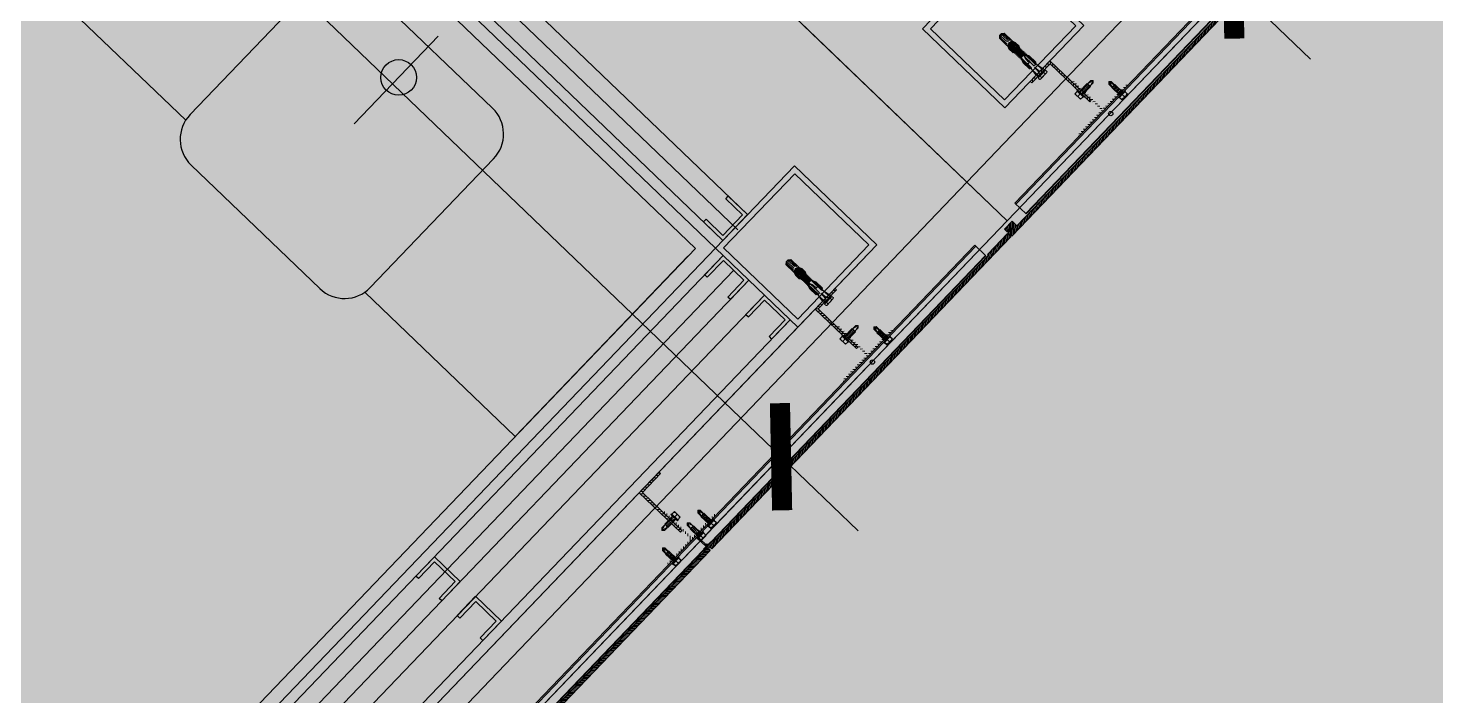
# Model space of a CAD drawing. Header units: metres. Extents: x 678805 to 1359287, y 2747329 to 5497370.
# Drawn here: x 679798.695 to 679800.669, y 2748728.892 to 2748729.828 of the extents above; entities that cross this region are included whole.
import ezdxf

# ---------------------------------------------------------------- set-up
doc = ezdxf.new("R2010")
doc.units = ezdxf.units.M
doc.linetypes.add('XREF_MON_BUILDINGS$0$Hidden', pattern=[0.004, 0.002, -0.002])
for name, color, linetype in [('00_XREF_MON_HSC_PAVEMENT', 7, 'Continuous'), ('00_XREF_TWQ_BUILDINGS', 7, 'Continuous'), ('XREF_MON_BUILDINGS$0$00-Modulos DEFINIDOS', 7, 'Continuous'), ('XREF_MON_BUILDINGS$0$00-Modulos ROOFS', 2, 'Continuous'), ('XREF_MON_BUILDINGS$0$02-L-01_Structure', 2, 'Continuous'), ('XREF_MON_BUILDINGS$0$02-L-01_Structure t2', 7, 'Continuous'), ('XREF_MON_BUILDINGS$0$02-L-01_Struture aux', 4, 'Continuous'), ('XREF_MON_BUILDINGS$0$02-L-Insulation', 252, 'Continuous'), ('XREF_MON_BUILDINGS$0$02-L-INT Panel', 5, 'Continuous'), ('XREF_MON_BUILDINGS$0$02-L-panel', 5, 'Continuous'), ('XREF_MON_BUILDINGS$0$02_L_Furniture', 7, 'Continuous'), ('XREF_MON_BUILDINGS$0$COTAUX', 7, 'Continuous')]:
    doc.layers.add(name, color=color, linetype=linetype)
doc.layers.add('XREF_MON_BUILDINGS$0$0-WIPEOUTS', color=7, linetype='Continuous', true_color=0xffffff)
doc.layers.add('XREF_MON_BUILDINGS$0$00_AUX', color=3, linetype='Continuous', plot=False)
for name, color, linetype, lineweight in [('XREF_MON_BUILDINGS$0$02-H-251', 251, 'Continuous', 0), ('XREF_MON_BUILDINGS$0$02-H-254', 254, 'Continuous', 0), ('XREF_MON_BUILDINGS$0$02-L-01_Structure L', 7, 'Continuous', 5), ('XREF_MON_BUILDINGS$0$02-L-01_Structure T', 8, 'Continuous', 5), ('XREF_MON_HSC_FURNITURE$0$05-Railing', 8, 'Continuous', 13)]:
    doc.layers.add(name, color=color, linetype=linetype, lineweight=lineweight)
for name, color, linetype, lineweight, true_color in [('XREF_MON_BUILDINGS$0$02-KH-01 Water_Toilets', 7, 'Continuous', 30, 0x3877ff), ('XREF_MON_HSC_FURNITURE$0$05-Railing_wipeout', 7, 'Continuous', 13, 0xfcfcfc), ('XREF_MON_HSC_PAVEMENT$0$03-TR-Pavement_06_Concrete Slab in situ', 7, 'Continuous', 9, 0xf7f7f7)]:
    doc.layers.add(name, color=color, linetype=linetype, lineweight=lineweight, true_color=true_color)
doc.layers.get('XREF_MON_BUILDINGS$0$02-KH-01 Water_Toilets').off()
doc.styles.add('XREF_MON_BUILDINGS$0$E100', font='verdana.ttf', dxfattribs={"height": 0.18})
doc.linetypes.add('XREF_MON_BUILDINGS$0$BATTING', pattern='A,0.0001,-0.1,[134,ltypeshp.shx,S=0.1,R=0,X=-0.1,Y=0],-0.2,[134,ltypeshp.shx,S=0.1,R=180,X=0.1,Y=0],-0.1', length=0.4001)
doc.dimstyles.new('XREF_MON_BUILDINGS$0$E100', dxfattribs={"dimscale": 0.03, "dimtxt": 12, "dimasz": 0.5, "dimexe": 0.1, "dimexo": 1, "dimgap": 4, "dimtad": 1, "dimzin": 0, "dimdsep": 46, "dimtxsty": 'XREF_MON_BUILDINGS$0$E100', "dimblk1": 'XREF_MON_BUILDINGS$0$LINCOT200', "dimblk2": 'XREF_MON_BUILDINGS$0$LINCOT200', "dimsah": 1, "dimcen": 0.1, "dimdle": 0.1, "dimse1": 1, "dimse2": 1, "dimclrt": 256, "dimadec": 0, "dimazin": 0, "dimtfac": 0.015385, "dimtofl": 0, "dimtmove": 0, "dimatfit": 3, "dimldrblk": 'XREF_MON_BUILDINGS$0$LINCOT200', "dimfxl": 1, "dimtolj": 1, "dimtzin": 0, "dimarcsym": 0})

# ---------------------------------------------------------------- blocks, each defined once
blk = doc.blocks.new('XREF_MON_BUILDINGS$0$LINCOT200')
for p, q in [((0, -10), (0, 10)), ((0, 0), (10, 0))]:
    blk.add_line(p, q)
at = {"const_width": 1.88}
blk.add_lwpolyline([(3.54, -3.54), (-3.54, 3.54)], dxfattribs=at)
at = {"layer": 'XREF_MON_BUILDINGS$0$COTAUX'}
blk.add_line((0, 0), (-1.25, 0), dxfattribs=at)
blk = doc.blocks.new('*D89')
at = {"layer": 'DEFPOINTS', "color": 0, "transparency": 16777216}
for p in [(119.6986, -56.8206), (124.4986, -56.8206), (124.4986, -57.2785)]:
    blk.add_point(p, dxfattribs=at)
at = {"layer": 'XREF_MON_BUILDINGS$0$00_AUX', "color": 0, "lineweight": -2, "transparency": 16777216}
blk.add_line((119.7136, -57.2785), (124.4836, -57.2785), dxfattribs=at)
at = {"layer": 'XREF_MON_BUILDINGS$0$00_AUX', "color": 0, "lineweight": -2, "transparency": 16777216, "xscale": 0.015, "yscale": 0.015, "zscale": 0.015, "rotation": 180}
blk.add_blockref('XREF_MON_BUILDINGS$0$LINCOT200', (119.6986, -57.2785), dxfattribs=at)
at = {"layer": 'XREF_MON_BUILDINGS$0$00_AUX', "color": 0, "lineweight": -2, "transparency": 16777216, "xscale": 0.015, "yscale": 0.015, "zscale": 0.015}
blk.add_blockref('XREF_MON_BUILDINGS$0$LINCOT200', (124.4986, -57.2785), dxfattribs=at)
at = {"layer": 'XREF_MON_BUILDINGS$0$00_AUX', "transparency": 16777216, "insert": (122.0986, -57.0644), "char_height": 0.18, "attachment_point": 5, "style": 'XREF_MON_BUILDINGS$0$E100'}
blk.add_mtext('\\A1;4.80', dxfattribs=at)
blk = doc.blocks.new('*D90')
at = {"layer": 'DEFPOINTS', "color": 0, "transparency": 16777216}
for p in [(119.6986, -56.8206), (120.1566, -56.8206), (119.6986, -61.6206)]:
    blk.add_point(p, dxfattribs=at)
at = {"layer": 'XREF_MON_BUILDINGS$0$00_AUX', "color": 0, "lineweight": -2, "transparency": 16777216}
blk.add_line((120.1566, -61.6056), (120.1566, -56.8356), dxfattribs=at)
at = {"layer": 'XREF_MON_BUILDINGS$0$00_AUX', "color": 0, "lineweight": -2, "transparency": 16777216, "xscale": 0.015, "yscale": 0.015, "zscale": 0.015}
for p, rotation in [((120.1566, -56.8206), 90.00000000000006), ((120.1566, -61.6206), 270.0000000000001)]:
    blk.add_blockref('XREF_MON_BUILDINGS$0$LINCOT200', p, dxfattribs=dict(at, rotation=rotation))
at = {"layer": 'XREF_MON_BUILDINGS$0$00_AUX', "transparency": 16777216, "insert": (119.9425, -59.2206), "char_height": 0.18, "attachment_point": 5, "rotation": 90, "style": 'XREF_MON_BUILDINGS$0$E100'}
blk.add_mtext('\\A1;4.80', dxfattribs=at)
blk = doc.blocks.new('XREF_MON_BUILDINGS$0$PILAR STRUCTURE')
at = {"layer": 'XREF_MON_BUILDINGS$0$02-L-01_Structure', "linetype": 'Continuous'}
h = blk.add_hatch(dxfattribs=at)
h.set_pattern_fill('ANGLE', color=252)
h.set_pattern_definition([(0, (-144.6596, 18.5684), (0, 6.985), [5.08, -1.905]), (90, (-144.6596, 18.5684), (-6.985, 4e-16), [5.08, -1.905])])
h.paths.add_polyline_path([(-0.08, -0.08), (0.08, -0.08), (0.08, 0.08), (-0.08, 0.08)])
h.paths.add_polyline_path([(-0.072, -0.072), (0.072, -0.072), (0.072, 0.072), (-0.072, 0.072)], flags=16)
h = blk.add_hatch(color=252, dxfattribs=at)
h.dxf.hatch_style = 1
h.paths.add_polyline_path([(-0.072, -0.072), (0.072, -0.072), (0.072, 0.072), (-0.072, 0.072)], flags=16)
h.paths.add_polyline_path([(-0.08, -0.08), (0.08, -0.08), (0.08, 0.08), (-0.08, 0.08)])
for points in [[(-0.08, -0.08), (0.08, -0.08), (0.08, 0.08), (-0.08, 0.08)], [(-0.072, -0.072), (0.072, -0.072), (0.072, 0.072), (-0.072, 0.072)]]:
    blk.add_lwpolyline(points, close=True, dxfattribs=at)
blk = doc.blocks.new('XREF_MON_BUILDINGS$0$ULMA_Escuadra40x80_Seccion')
at = {"layer": 'XREF_MON_BUILDINGS$0$02-H-251', "ltscale": 125}
h = blk.add_hatch(dxfattribs=at)
h.set_pattern_fill('ANSI31', color=256, scale=0.001, angle=360, style=0)
h.paths.add_polyline_path([(0, 0.08), (0.003, 0.08), (0.003, 0.003), (0.04, 0.003), (0.04, 0), (0, 0)])
at = {"layer": 'XREF_MON_BUILDINGS$0$02-L-01_Structure L', "linetype": 'Continuous'}
blk.add_lwpolyline([(0, 0.08), (0.003, 0.08), (0.003, 0.003), (0.04, 0.003), (0.04, 0), (0, 0)], close=True, dxfattribs=at)
blk = doc.blocks.new('XREF_MON_BUILDINGS$0$ULMA_Autotaladrante')
at = {"layer": 'XREF_MON_BUILDINGS$0$02-L-01_Structure T', "color": 252}
for p, q in [((-0.025, 0), (-0.0226, 0.0025)), ((-0.025, 0), (-0.016, 0.0025)), ((-0.025, 0), (-0.0226, -0.0025)), ((-0.025, 0), (-0.0214, -0.0011)), ((-0.0226, 0.0025), (0, 0.0025)), ((0, 0.0032), (-0.016, 0.0032)), ((-0.016, -0.0031), (-0.016, 0.0032)), ((-0.016, -0.0031), (-0.0143, 0.0032)), ((-0.0139, -0.0031), (-0.0123, 0.0032)), ((-0.0119, -0.0031), (-0.0102, 0.0032)), ((-0.0098, -0.0031), (-0.0081, 0.0032)), ((-0.0077, -0.0031), (-0.0061, 0.0032)), ((-0.0057, -0.0031), (-0.004, 0.0032)), ((-0.0036, -0.0031), (-0.0019, 0.0032)), ((-0.0015, -0.0031), (0, 0.0027)), ((0.0062, 0.0056), (0.0012, 0.0056)), ((0.0062, 0), (0.0012, 0)), ((-0.0214, -0.0011), (-0.0226, -0.0025)), ((-0.0226, -0.0025), (0, -0.0025)), ((-0.0214, -0.0011), (-0.016, -0.0025)), ((0, -0.0031), (-0.016, -0.0031)), ((0.0062, -0.0056), (0.0012, -0.0056))]:
    blk.add_line(p, q, dxfattribs=at)
for points in [[(0.0012, 0.0065), (0, 0.0065), (0, -0.0065), (0.0012, -0.0065)], [(0.0062, 0.0056), (0.0012, 0.0056), (0.0012, -0.0056), (0.0062, -0.0056)]]:
    blk.add_lwpolyline(points, close=True, dxfattribs=at)
for centre, start, end in [((0.002, 0.0024), 325.8172, 50.716), ((0.002, -0.0024), 309.2667, 34.1696)]:
    blk.add_arc(centre, 0.00421, start, end, dxfattribs=at)
blk = doc.blocks.new('XREF_MON_BUILDINGS$0$ULMA_Anclaje fijacion a forjado y a cerramiento base')
at = {"layer": 'XREF_MON_BUILDINGS$0$02-L-01_Structure T', "linetype": 'Continuous'}
for p, q in [((-0.095, 0.0049), (-0.098, 0.0019)), ((-0.095, 0.0038), (-0.098, 0.0016)), ((-0.098, 0.0009), (-0.095, 0.0031)), ((-0.098, 0), (-0.098, 0.0019)), ((-0.098, 0), (-0.098, -0.0019)), ((-0.095, 0.0012), (-0.096, 0.0004)), ((-0.0564, 0.0049), (-0.095, 0.0049)), ((-0.095, 0.0038), (-0.095, 0.0049)), ((-0.0795, 0.0038), (-0.095, 0.0038)), ((-0.0795, 0.0031), (-0.095, 0.0031)), ((-0.095, 0.0012), (-0.095, 0.0031)), ((-0.0805, 0.0012), (-0.095, 0.0012)), ((-0.0805, 0.0008), (-0.0805, 0.0012)), ((-0.0792, 0.0037), (-0.0795, 0.0038)), ((-0.0795, 0.0031), (-0.0792, 0.0032)), ((-0.079, 0.0034), (-0.0792, 0.0037)), ((-0.0792, 0.0032), (-0.079, 0.0034)), ((-0.0724, 0.0005), (-0.0775, 0.0005)), ((-0.0724, 0.0005), (-0.0775, 0.0005)), ((-0.0428, 0.003), (-0.0768, 0.003)), ((-0.0768, 0.0005), (-0.0768, 0.003)), ((-0.076, 0.0036), (-0.076, 0.0049)), ((-0.058, 0.0036), (-0.076, 0.0036)), ((-0.0755, 0.0049), (-0.0699, 0.0064)), ((-0.0755, 0.0043), (-0.0755, 0.0049)), ((-0.0752, 0.0005), (-0.0752, 0.003)), ((-0.057, 0.0044), (-0.075, 0.0044)), ((-0.0744, 0.0005), (-0.0744, 0.003)), ((-0.0728, 0.0005), (-0.0728, 0.003)), ((-0.072, 0.0005), (-0.072, 0.003)), ((-0.0599, 0.006), (-0.0714, 0.006)), ((-0.0714, 0.006), (-0.0714, 0.0049)), ((-0.0714, 0.006), (-0.0714, 0.0049)), ((-0.0704, 0.0008), (-0.0704, 0.003)), ((-0.0704, 0.0003), (-0.0704, 0.0008)), ((-0.0606, 0.0064), (-0.0699, 0.0064)), ((-0.0699, 0.0064), (-0.0699, 0.006)), ((-0.0696, 0.003), (-0.0696, 0)), ((-0.068, 0.0019), (-0.068, 0.003)), ((-0.068, 0.0008), (-0.068, 0.0019)), ((-0.068, 0), (-0.068, 0.0008)), ((-0.068, 0), (-0.068, -0.0008)), ((-0.0672, 0.0021), (-0.0672, 0.003)), ((-0.0672, 0.0011), (-0.0672, 0.0021)), ((-0.0672, 0), (-0.0672, 0.0011)), ((-0.0672, 0), (-0.0672, -0.0011)), ((-0.0656, 0.0022), (-0.0656, 0.003)), ((-0.0656, 0.0012), (-0.0656, 0.0022)), ((-0.0656, 0), (-0.0656, 0.0012)), ((-0.0656, 0), (-0.0656, -0.0013)), ((-0.0648, 0.0022), (-0.0648, 0.003)), ((-0.0648, 0.0012), (-0.0648, 0.0022)), ((-0.0648, 0), (-0.0648, 0.0012)), ((-0.0648, 0), (-0.0648, -0.0013)), ((-0.0632, 0.0022), (-0.0632, 0.003)), ((-0.0632, 0.0012), (-0.0632, 0.0022)), ((-0.0632, 0), (-0.0632, 0.0012)), ((-0.0632, 0), (-0.0632, -0.0013)), ((-0.0586, 0.0022), (-0.0625, 0.0022)), ((-0.0586, 0.0012), (-0.0625, 0.0012)), ((-0.0624, 0.0022), (-0.0624, 0.003)), ((-0.0624, 0), (-0.0624, 0.0012)), ((-0.0624, 0), (-0.0624, -0.0013)), ((-0.0608, 0.0022), (-0.0608, 0.003)), ((-0.0608, 0), (-0.0608, 0.0012)), ((-0.0608, 0), (-0.0608, -0.0013)), ((-0.0606, 0.0064), (-0.0606, 0.006)), ((-0.0606, 0.0064), (-0.058, 0.0049)), ((-0.06, 0.0022), (-0.06, 0.003)), ((-0.06, 0), (-0.06, 0.0012)), ((-0.06, 0), (-0.06, -0.003)), ((-0.0599, 0.006), (-0.0599, 0.0049)), ((-0.0584, 0.0022), (-0.0584, 0.003)), ((-0.0584, 0), (-0.0584, 0.0012)), ((-0.0584, 0), (-0.0584, -0.003)), ((-0.058, 0.0049), (-0.058, 0.0044)), ((-0.0576, 0.0022), (-0.0576, 0.003)), ((-0.0576, -0.003), (-0.0576, 0.0012)), ((-0.057, 0.0046), (-0.057, 0.0049)), ((-0.0564, 0.003), (-0.0564, 0.0049)), ((-0.056, 0.0018), (-0.056, 0.003)), ((-0.056, 0), (-0.056, 0.0007)), ((-0.056, 0), (-0.056, -0.003)), ((-0.0548, 0.0049), (-0.0559, 0.0042)), ((-0.0552, 0.0014), (-0.0552, 0.003)), ((-0.0552, 0.0003), (-0.0552, -0.003)), ((-0.054, 0.0049), (-0.0548, 0.0049)), ((-0.0548, 0.003), (-0.0548, 0.0049)), ((-0.054, 0.003), (-0.054, 0.0049)), ((-0.0536, 0.0003), (-0.0536, 0.003)), ((-0.0524, 0.0049), (-0.0535, 0.0042)), ((-0.0528, 0), (-0.0528, 0.003)), ((-0.0528, 0), (-0.0528, -0.0003)), ((-0.0524, 0.003), (-0.0524, 0.0049)), ((-0.0516, 0.0049), (-0.0524, 0.0049)), ((-0.0516, 0.003), (-0.0516, 0.0049)), ((-0.0512, 0), (-0.0512, 0.003)), ((-0.0512, 0), (-0.0512, -0.001)), ((-0.05, 0.0049), (-0.0511, 0.0042)), ((-0.0504, 0), (-0.0504, 0.003)), ((-0.0504, 0), (-0.0504, -0.0012)), ((-0.0492, 0.0049), (-0.05, 0.0049)), ((-0.05, 0.003), (-0.05, 0.0049)), ((-0.0492, 0.003), (-0.0492, 0.0049)), ((-0.0488, 0.0022), (-0.0488, 0.003)), ((-0.0488, 0.0012), (-0.0488, 0.0026)), ((-0.0488, 0), (-0.0488, 0.0012)), ((-0.0488, 0), (-0.0488, -0.0013)), ((-0.0476, 0.0049), (-0.0487, 0.0042)), ((-0.048, 0), (-0.048, 0.003)), ((-0.048, 0), (-0.048, -0.0013)), ((-0.0476, 0.003), (-0.0476, 0.0049)), ((-0.0468, 0.0049), (-0.0476, 0.0049)), ((-0.0424, 0.0022), (-0.0475, 0.0022)), ((-0.0424, 0.0012), (-0.0475, 0.0012)), ((-0.0468, 0.003), (-0.0468, 0.0049)), ((-0.0464, 0.0022), (-0.0464, 0.003)), ((-0.0464, 0), (-0.0464, 0.0012)), ((-0.0464, 0), (-0.0464, -0.0013)), ((-0.0452, 0.0049), (-0.0463, 0.0042)), ((-0.0456, 0.0022), (-0.0456, 0.003)), ((-0.0456, 0), (-0.0456, 0.0012)), ((-0.0456, 0), (-0.0456, -0.0013)), ((-0.0444, 0.0049), (-0.0452, 0.0049)), ((-0.0452, 0.003), (-0.0452, 0.0049)), ((-0.0444, 0.003), (-0.0444, 0.0049)), ((-0.044, 0.0022), (-0.044, 0.003)), ((-0.044, 0.0022), (-0.044, 0.003)), ((-0.044, 0), (-0.044, 0.0012)), ((-0.044, 0), (-0.044, 0.0012)), ((-0.044, 0), (-0.044, -0.0013)), ((-0.044, 0), (-0.044, -0.003)), ((-0.0428, 0.0049), (-0.0439, 0.0042)), ((0, 0.0049), (-0.0428, 0.0049)), ((-0.0428, 0.003), (-0.0428, 0.0049)), ((-0.042, 0.0049), (-0.042, 0.0022)), ((-0.0185, 0.0036), (-0.042, 0.0036)), ((-0.042, 0.0012), (-0.042, 0.001)), ((-0.0405, 0.001), (-0.042, 0.001)), ((-0.0415, 0.0049), (-0.0359, 0.0064)), ((-0.0415, 0.0043), (-0.0415, 0.0049)), ((-0.0175, 0.0044), (-0.041, 0.0044)), ((-0.0312, 0.001), (-0.038, 0.001)), ((-0.0196, 0.006), (-0.0374, 0.006)), ((-0.0374, 0.006), (-0.0374, 0.0049)), ((-0.02, 0.0064), (-0.0359, 0.0064)), ((-0.0359, 0.0064), (-0.0359, 0.006)), ((-0.0356, 0.0005), (-0.0319, 0.0005)), ((-0.0319, 0.0005), (-0.0356, 0.0005)), ((-0.0282, 0.001), (-0.0308, 0.001)), ((-0.0282, 0.001), (-0.028, 0.0008)), ((-0.0282, 0.001), (-0.0282, -0.0036)), ((-0.0278, 0.001), (-0.028, 0.0008)), ((-0.028, 0.0008), (-0.028, -0.0036)), ((-0.0278, 0.001), (-0.0278, -0.0036)), ((-0.018, 0.001), (-0.0278, 0.001)), ((-0.02, 0.0064), (-0.02, 0.006)), ((-0.0185, 0.0049), (-0.02, 0.0064)), ((-0.0196, 0.0049), (-0.0196, 0.006)), ((-0.0185, 0.0049), (-0.0185, 0.0044)), ((-0.0175, 0.0049), (-0.0175, 0.0015)), ((-0.0052, 0.0064), (-0.0159, 0.0049)), ((-0.0043, 0.0009), (-0.0159, 0)), ((-0.0159, 0), (-0.0052, 0)), ((-0.0052, 0.0049), (-0.0052, 0.0064)), ((-0.0052, 0.0064), (-0.0043, 0.0049)), ((-0.0043, 0.0009), (-0.0052, 0)), ((-0.0043, -0.0009), (-0.0052, 0)), ((-0.0043, -0.0009), (-0.0043, 0.0009)), ((0.0015, 0.0064), (0, 0.0049)), ((0, 0), (0, 0.0049)), ((0, 0), (0, -0.0049)), ((0.002, 0.0064), (0.0015, 0.0064)), ((0.0015, 0), (0.0015, 0.0064)), ((0.0015, 0), (0.0015, -0.0064)), ((0.002, 0.0075), (0.0059, 0.0075)), ((0.002, -0.0075), (0.002, 0.0075)), ((0.002, 0), (0.002, 0.0064)), ((0.002, 0.0038), (0.0059, 0.0038)), ((0.002, 0), (0.002, -0.0064)), ((0.0065, 0.0065), (0.0059, 0.0075)), ((0.0065, -0.0065), (0.0065, 0.0065)), ((-0.098, -0.0009), (-0.095, -0.0031)), ((-0.095, -0.0038), (-0.098, -0.0016)), ((-0.095, -0.0049), (-0.098, -0.0019)), ((-0.095, -0.0012), (-0.096, -0.0004)), ((-0.095, -0.0012), (-0.095, -0.0031)), ((-0.0825, -0.0012), (-0.095, -0.0012)), ((-0.0795, -0.0031), (-0.095, -0.0031)), ((-0.095, -0.0038), (-0.095, -0.0049)), ((-0.0795, -0.0038), (-0.095, -0.0038)), ((-0.0564, -0.0049), (-0.095, -0.0049)), ((-0.0792, -0.0032), (-0.0795, -0.0031)), ((-0.0795, -0.0038), (-0.0792, -0.0037)), ((-0.079, -0.0034), (-0.0792, -0.0032)), ((-0.0792, -0.0037), (-0.079, -0.0034)), ((-0.0724, -0.0005), (-0.0775, -0.0005)), ((-0.0724, -0.0005), (-0.0775, -0.0005)), ((-0.0768, -0.0005), (-0.0768, -0.003)), ((-0.0428, -0.003), (-0.0768, -0.003)), ((-0.076, -0.0036), (-0.076, -0.0049)), ((-0.058, -0.0036), (-0.076, -0.0036)), ((-0.0755, -0.0043), (-0.0755, -0.0049)), ((-0.0755, -0.0049), (-0.0699, -0.0064)), ((-0.0752, -0.0005), (-0.0752, -0.003)), ((-0.057, -0.0044), (-0.075, -0.0044)), ((-0.0744, -0.0005), (-0.0744, -0.003)), ((-0.0728, -0.0005), (-0.0728, -0.003)), ((-0.072, -0.0005), (-0.072, -0.003)), ((-0.0714, -0.0049), (-0.0714, -0.006)), ((-0.0714, -0.0049), (-0.0714, -0.006)), ((-0.0599, -0.006), (-0.0714, -0.006)), ((-0.0704, -0.0008), (-0.0704, -0.003)), ((-0.0699, -0.006), (-0.0699, -0.0064)), ((-0.0606, -0.0064), (-0.0699, -0.0064)), ((-0.0696, -0.0011), (-0.0696, -0.003)), ((-0.068, -0.0019), (-0.068, -0.003)), ((-0.0672, -0.0021), (-0.0672, -0.003)), ((-0.0605, -0.0013), (-0.0656, -0.0013)), ((-0.0656, -0.0022), (-0.0656, -0.003)), ((-0.0656, -0.0022), (-0.0605, -0.0022)), ((-0.0648, -0.0022), (-0.0648, -0.003)), ((-0.0632, -0.0022), (-0.0632, -0.003)), ((-0.0624, -0.0022), (-0.0624, -0.003)), ((-0.0608, -0.0022), (-0.0608, -0.003)), ((-0.0606, -0.0064), (-0.058, -0.0049)), ((-0.0606, -0.006), (-0.0606, -0.0064)), ((-0.0599, -0.0049), (-0.0599, -0.006)), ((-0.058, -0.0044), (-0.058, -0.0049)), ((-0.057, -0.0044), (-0.057, -0.0049)), ((-0.0564, -0.003), (-0.0564, -0.0049)), ((-0.0548, -0.0049), (-0.0559, -0.0042)), ((-0.0548, -0.003), (-0.0548, -0.0049)), ((-0.054, -0.0049), (-0.0548, -0.0049)), ((-0.054, -0.003), (-0.054, -0.0049)), ((-0.0536, -0.0009), (-0.0536, -0.003)), ((-0.0524, -0.0049), (-0.0535, -0.0042)), ((-0.0528, -0.0014), (-0.0528, -0.003)), ((-0.0524, -0.003), (-0.0524, -0.0049)), ((-0.0516, -0.0049), (-0.0524, -0.0049)), ((-0.0516, -0.003), (-0.0516, -0.0049)), ((-0.0512, -0.002), (-0.0512, -0.003)), ((-0.05, -0.0049), (-0.0511, -0.0042)), ((-0.0504, -0.0022), (-0.0504, -0.003)), ((-0.05, -0.003), (-0.05, -0.0049)), ((-0.0492, -0.0049), (-0.05, -0.0049)), ((-0.0455, -0.0013), (-0.0494, -0.0013)), ((-0.0455, -0.0022), (-0.0494, -0.0022)), ((-0.0492, -0.003), (-0.0492, -0.0049)), ((-0.0488, -0.0022), (-0.0488, -0.003)), ((-0.0476, -0.0049), (-0.0487, -0.0042)), ((-0.048, -0.0022), (-0.048, -0.003)), ((-0.0476, -0.003), (-0.0476, -0.0049)), ((-0.0468, -0.0049), (-0.0476, -0.0049)), ((-0.0468, -0.003), (-0.0468, -0.0049)), ((-0.0464, -0.0022), (-0.0464, -0.003)), ((-0.0452, -0.0049), (-0.0463, -0.0042)), ((-0.0456, -0.0022), (-0.0456, -0.003)), ((-0.0452, -0.003), (-0.0452, -0.0049)), ((-0.0444, -0.0049), (-0.0452, -0.0049)), ((-0.0444, -0.003), (-0.0444, -0.0049)), ((-0.044, -0.0022), (-0.044, -0.003)), ((-0.0428, -0.0049), (-0.0439, -0.0042)), ((-0.0428, -0.003), (-0.0428, -0.0049)), ((0, -0.0049), (-0.0428, -0.0049)), ((-0.042, -0.0036), (-0.042, -0.0049)), ((-0.0185, -0.0036), (-0.042, -0.0036)), ((-0.0415, -0.0043), (-0.0415, -0.0049)), ((-0.0415, -0.0049), (-0.0359, -0.0064)), ((-0.0175, -0.0044), (-0.041, -0.0044)), ((-0.0374, -0.0049), (-0.0374, -0.006)), ((-0.0196, -0.006), (-0.0374, -0.006)), ((-0.0359, -0.006), (-0.0359, -0.0064)), ((-0.02, -0.0064), (-0.0359, -0.0064)), ((-0.0319, -0.0005), (-0.0356, -0.0005)), ((-0.0356, -0.0005), (-0.0319, -0.0005)), ((-0.0185, -0.0049), (-0.02, -0.0064)), ((-0.02, -0.006), (-0.02, -0.0064)), ((-0.0196, -0.0049), (-0.0196, -0.006)), ((-0.0185, -0.0044), (-0.0185, -0.0049)), ((-0.0175, -0.0046), (-0.0175, -0.0049)), ((-0.0043, -0.0009), (-0.0159, 0)), ((-0.0052, -0.0064), (-0.0159, -0.0049)), ((-0.0052, -0.0049), (-0.0052, -0.0064)), ((-0.0052, -0.0064), (-0.0043, -0.0049)), ((0.0015, -0.0064), (0, -0.0049)), ((0.002, -0.0064), (0.0015, -0.0064)), ((0.002, -0.0038), (0.0059, -0.0038)), ((0.002, -0.0075), (0.0059, -0.0075)), ((0.0065, -0.0065), (0.0059, -0.0075))]:
    blk.add_line(p, q, dxfattribs=at)
for centre, radius, start, end in [((-0.0957, 0), 0.0005, 130.2691, 229.7309), ((-0.0825, 0.0008), 0.002, 270, 0), ((-0.0775, 0), 0.0005, 89.9975, 270), ((-0.0775, 0), 0.0005, 90, 270.0025), ((-0.075, 0.0034), 0.001, 90, 168.463), ((-0.0724, -0.007), 0.0075, 61.0463, 90), ((-0.0695, 0.006), 0.001, 180, 0), ((-0.0671, 0.006), 0.001, 180, 0), ((-0.0647, 0.006), 0.001, 180, 0), ((-0.0623, 0.006), 0.001, 180, 0), ((-0.0625, 0.0017), 0.0005, 90, 270.0116), ((-0.0605, 0.0017), 0.0005, 270.0013, 90), ((-0.0586, -0.0053), 0.0075, 48.5904, 90), ((-0.0586, -0.0053), 0.0065, 48.5904, 90), ((-0.058, 0.0046), 0.001, 270, 0), ((-0.0561, 0.0045), 0.0003, 180, 300), ((-0.0586, 0.0052), 0.0065, 306.1289, 311.4096), ((-0.0494, -0.0053), 0.0075, 128.1223, 131.4096), ((-0.0537, 0.0045), 0.0003, 180, 300), ((-0.0494, 0.0052), 0.0065, 228.5904, 270), ((-0.0513, 0.0045), 0.0003, 180, 300), ((-0.0489, 0.0045), 0.0003, 180, 300), ((-0.0475, 0.0017), 0.0005, 90, 270.0025), ((-0.0465, 0.0045), 0.0003, 180, 300), ((-0.0455, 0.0017), 0.0005, 270, 90), ((-0.0441, 0.0045), 0.0003, 180, 300), ((-0.0424, -0.0053), 0.0075, 61.0463, 90), ((-0.0424, -0.0053), 0.0065, 61.0463, 90), ((-0.041, 0.0034), 0.001, 90, 168.463), ((-0.0356, 0.007), 0.0075, 241.0463, 270), ((-0.0356, 0.007), 0.0065, 241.0463, 269.9987), ((-0.0356, -0.007), 0.0075, 90, 111.0361), ((-0.0355, 0.006), 0.001, 180, 0), ((-0.0355, 0.006), 0.001, 180, 0), ((-0.0327, 0.006), 0.001, 180, 0), ((-0.031, 0), 0.001, 209.9997, 150), ((-0.031, 0), 0.001, 210, 150.0003), ((-0.0299, 0.006), 0.001, 180, 0), ((-0.0271, 0.006), 0.001, 180, 0), ((-0.0243, 0.006), 0.001, 180, 0), ((-0.0215, 0.006), 0.001, 180, 0), ((-0.0185, 0.0046), 0.001, 270, 0), ((-0.018, 0.0015), 0.0005, 270, 0), ((0.0032, 0.0056), 0.00332, 325.6168, 34.3832), ((-0.0059, 0), 0.0124, 342.4126, 17.5874), ((-0.075, -0.0034), 0.001, 191.537, 270), ((-0.0724, 0.007), 0.0075, 270, 291.0395), ((-0.0724, -0.007), 0.0065, 61.0463, 90), ((-0.0695, -0.006), 0.001, 0, 180), ((-0.0656, 0.0052), 0.0075, 241.0463, 270), ((-0.0656, 0.0052), 0.0065, 241.0463, 269.9987), ((-0.0671, -0.006), 0.001, 0, 180), ((-0.0647, -0.006), 0.001, 0, 180), ((-0.0623, -0.006), 0.001, 0, 180), ((-0.0625, -0.0018), 0.0005, 89.9884, 270), ((-0.0605, -0.0018), 0.0005, 270, 89.9987), ((-0.058, -0.0046), 0.001, 11.537, 90), ((-0.0561, -0.0045), 0.0003, 60, 180), ((-0.0494, 0.0052), 0.0075, 228.5904, 270), ((-0.0586, 0.0052), 0.0075, 308.1223, 311.4096), ((-0.0537, -0.0045), 0.0003, 60, 180), ((-0.0494, -0.0053), 0.0065, 126.1289, 131.4096), ((-0.0513, -0.0045), 0.0003, 60, 180), ((-0.0489, -0.0045), 0.0003, 60, 180), ((-0.0475, -0.0018), 0.0005, 89.9975, 270), ((-0.0465, -0.0045), 0.0003, 60, 180), ((-0.0455, -0.0018), 0.0005, 270, 90), ((-0.0441, -0.0045), 0.0003, 60, 180), ((-0.041, -0.0034), 0.001, 191.537, 270), ((-0.0355, -0.006), 0.001, 0, 180), ((-0.0355, -0.006), 0.001, 0, 180), ((-0.0327, -0.006), 0.001, 0, 180), ((-0.0299, -0.006), 0.001, 0, 180), ((-0.0271, -0.006), 0.001, 0, 180), ((-0.0243, -0.006), 0.001, 0, 180), ((-0.0215, -0.006), 0.001, 0, 180), ((-0.0185, -0.0046), 0.001, 0, 90), ((0.0032, -0.0056), 0.00332, 325.6168, 34.3832)]:
    blk.add_arc(centre, radius, start, end, dxfattribs=at)
blk = doc.blocks.new('XREF_MON_BUILDINGS$0$AUTORROSCANTE')
at = {"layer": 'XREF_MON_BUILDINGS$0$02-L-01_Structure t2', "color": 0}
for p, q in [((-31.2, 5.6), (-26.2, 5.6)), ((-31.2, 0), (-26.2, 0)), ((-2.4, 2.5), (-25, 2.5)), ((0, 0), (-9, 2.5)), ((0, 0), (-3.6, -1.1)), ((0, 0), (-2.4, 2.5)), ((0, 0), (-2.4, -2.5)), ((-31.2, -5.6), (-26.2, -5.6)), ((-2.4, -2.5), (-25, -2.5)), ((-3.6, -1.1), (-2.4, -2.5))]:
    blk.add_line(p, q, dxfattribs=at)
at = {"layer": 'XREF_MON_BUILDINGS$0$02-L-01_Structure t2', "color": 253}
for p, q in [((-25, 3.1), (-9, 3.1)), ((-23.5, -3.1), (-25, 2.7)), ((-21.4, -3.1), (-23.1, 3.1)), ((-19.3, -3.1), (-21, 3.1)), ((-17.3, -3.1), (-18.9, 3.1)), ((-15.2, -3.1), (-16.9, 3.1)), ((-13.1, -3.1), (-14.8, 3.1)), ((-11.1, -3.1), (-12.7, 3.1)), ((-9, -3.1), (-10.7, 3.1)), ((-9, -3.1), (-9, 3.1)), ((-25, -3.1), (-9, -3.1)), ((-3.6, -1.1), (-9, -2.5))]:
    blk.add_line(p, q, dxfattribs=at)
at = {"layer": 'XREF_MON_BUILDINGS$0$02-L-01_Structure t2', "color": 0}
for points in [[(-31.2, 5.6), (-26.2, 5.6), (-26.2, -5.6), (-31.2, -5.6)], [(-26.2, 6.5), (-25, 6.5), (-25, -6.5), (-26.2, -6.5)]]:
    blk.add_lwpolyline(points, close=True, dxfattribs=at)
for centre, start, end in [((-27, 2.4), 129.284, 214.1828), ((-27, -2.4), 145.8304, 230.7333)]:
    blk.add_arc(centre, 4.21, start, end, dxfattribs=at)
blk = doc.blocks.new('XREF_MON_BUILDINGS$0$ULMA_Montante VV')
at = {"layer": 'XREF_MON_BUILDINGS$0$02-H-251', "ltscale": 125}
h = blk.add_hatch(dxfattribs=at)
h.set_pattern_fill('ANSI31', color=256, scale=0.001, angle=450, style=0)
h.set_pattern_definition([(135, (-0.05125, -0.0025), (-0.00224506, -0.00224506), [])])
edge = h.paths.add_edge_path()
edge.add_line((-0.051, -0.0025), (0.0484, -0.0025))
edge.add_arc((0.0484, -0.0022), 0.0003, 270, 360)
edge.add_line((0.0487, -0.0022), (0.0487, -0.0003))
edge.add_arc((0.0484, -0.0003), 0.0003, 0, 90)
edge.add_line((0.0484, 0), (0, 0))
edge.add_line((0, 0), (0, 0.0572))
edge.add_arc((-0.0003, 0.0572), 0.0003, 0, 90)
edge.add_line((-0.0003, 0.0575), (-0.0022, 0.0575))
edge.add_arc((-0.0022, 0.0572), 0.0003, 90, 180)
edge.add_line((-0.0025, 0.0572), (-0.0025, 0))
edge.add_line((-0.0025, 0), (-0.051, 0))
edge.add_arc((-0.051, -0.0003), 0.0003, 90, 180)
edge.add_line((-0.0513, -0.0003), (-0.0513, -0.0022))
edge.add_arc((-0.051, -0.0022), 0.0003, 180, 270)
blk = doc.blocks.new('XREF_MON_BUILDINGS$0$component PICA')
at = {"linetype": 'Continuous', "ltscale": 0.01}
for p, q in [((125, 350), (-125, 350)), ((-175, 300), (-175, 50)), ((175, 50), (175, 300)), ((0, 150), (0, -20)), ((-125, 0), (125, 0))]:
    blk.add_line(p, q, dxfattribs=at)
blk.add_circle((0, 60), 25, dxfattribs=at)
for centre, start, end in [((-125, 300), 90, 180), ((125, 300), 0, 90), ((-125, 50), 180, 270), ((125, 50), 270, 0)]:
    blk.add_arc(centre, 50, start, end, dxfattribs=at)
blk = doc.blocks.new('XREF_MON_BUILDINGS$0$A$C56BF4A3E')
at = {"layer": 'XREF_MON_BUILDINGS$0$02-H-254', "ltscale": 125}
h = blk.add_hatch(dxfattribs=at)
h.set_pattern_fill('ANSI31', color=256, scale=0.0005, angle=270, style=0)
h.set_pattern_definition([(315, (-170.2068423, 260.0159102), (0.001122532015, 0.001122532015), [])])
h.paths.add_polyline_path([(4.217, 0.0001), (3.6068, 0), (3.6068, 0.0049), (4.217, 0.005)])
h = blk.add_hatch(dxfattribs=at)
h.set_pattern_fill('ANSI31', color=256, scale=0.0005, angle=180, style=0)
h.set_pattern_definition([(225, (257.3968362, 177.038236), (0.001122532015, -0.001122532015), [])])
h.paths.add_polyline_path([(4.2206, 0.0051), (4.7861, 0.0051), (4.7861, 0.0066), (4.826, 0.0066), (4.826, 0.0001), (4.2206, 0)])
h = blk.add_hatch(dxfattribs=at)
h.set_pattern_fill('ANSI31', color=256, scale=0.0005, angle=180, style=0)
h.set_pattern_definition([(225, (262.3197925, 179.6418627), (0.001122532015, -0.001122532015), [])])
h.paths.add_polyline_path([(4.8432, 0.0141), (4.8432, 0.005), (5.421, 0.005), (5.421, 0.0001), (4.8277, 0.0001), (4.8277, 0.0066), (4.8357, 0.0066), (4.8357, 0.0082), (4.8277, 0.0082), (4.8277, 0.0141)])
at = {"layer": 'XREF_MON_BUILDINGS$0$02-L-01_Struture aux', "linetype": 'Continuous'}
for p, q in [((4.5931, 0.2881), (4.5931, 4.5281)), ((4.5281, 0.2231), (0.2881, 0.2231)), ((4.5281, 0.1931), (0.2881, 0.1931))]:
    blk.add_line(p, q, dxfattribs=at)
at = {"layer": 'XREF_MON_BUILDINGS$0$02-L-01_Struture aux'}
for p, q in [((0.0322, 0.0287), (4.7827, 0.0287)), ((4.7827, 0.0268), (0.0322, 0.0268)), ((4.7827, 0.0288), (4.7827, 0.0069)), ((9.6064, 0.0288), (4.8642, 0.0288)), ((4.8642, 0.0288), (4.8642, 0.0069)), ((4.8642, 0.0268), (9.6064, 0.0268)), ((4.2206, 0.0096), (4.2206, 0.0079))]:
    blk.add_line(p, q, dxfattribs=at)
at = {"layer": 'XREF_MON_BUILDINGS$0$02-L-01_Struture aux', "linetype": 'XREF_MON_BUILDINGS$0$Hidden'}
for p, q in [((4.2352, 0.0287), (4.1957, 0.0287)), ((4.2171, 0.0241), (4.2171, 0.0173)), ((4.2189, 0.0242), (4.2189, 0.008)), ((4.2263, 0.0266), (4.2332, 0.0269)), ((4.2339, 0.0269), (4.2332, 0.0269)), ((4.2352, 0.0269), (4.2332, 0.0269)), ((4.2352, 0.0287), (4.2352, 0.0269)), ((4.212, 0.008), (4.2171, 0.008)), ((4.212, 0.007), (4.2173, 0.007)), ((4.2171, 0.0173), (4.2171, 0.008)), ((4.2192, 0.004), (4.2176, 0.0068)), ((4.2198, 0.0043), (4.2184, 0.0065)), ((4.2187, 0.007), (4.2264, 0.007)), ((4.2189, 0.008), (4.2201, 0.008)), ((4.2201, 0.0097), (4.2201, 0.008)), ((4.2206, 0.0097), (4.2206, 0.008)), ((4.2206, 0.008), (4.2264, 0.008)), ((4.2264, 0.008), (4.2264, 0.007))]:
    blk.add_line(p, q, dxfattribs=at)
at = {"layer": 'XREF_MON_BUILDINGS$0$02-L-01_Struture aux', "ltscale": 0.001}
for p, q in [((4.2206, 0.0051), (4.7861, 0.0051)), ((4.7827, 0.0077), (4.6778, 0.0077)), ((4.7827, 0.0069), (4.6778, 0.0069))]:
    blk.add_line(p, q, dxfattribs=at)
at = {"layer": 'XREF_MON_BUILDINGS$0$02-L-01_Struture aux', "linetype": 'Continuous'}
for points in [[(4.5931, 0.3256), (4.5931, 0.2881), (4.5431, 0.2881), (4.5431, 0.3256), (4.5481, 0.3256), (4.5481, 0.2931), (4.5881, 0.2931), (4.5881, 0.3256), (4.5931, 0.3256)], [(3.9056, 0.2731), (3.9431, 0.2731), (3.9431, 0.2231), (3.9056, 0.2231), (3.9056, 0.2281), (3.9381, 0.2281), (3.9381, 0.2681), (3.9056, 0.2681), (3.9056, 0.2731)], [(4.4906, 0.2731), (4.5281, 0.2731), (4.5281, 0.2231), (4.4906, 0.2231), (4.4906, 0.2281), (4.5231, 0.2281), (4.5231, 0.2681), (4.4906, 0.2681), (4.4906, 0.2731)], [(3.9056, 0.1431), (3.9431, 0.1431), (3.9431, 0.1931), (3.9056, 0.1931), (3.9056, 0.1881), (3.9381, 0.1881), (3.9381, 0.1481), (3.9056, 0.1481), (3.9056, 0.1431)], [(4.4906, 0.1431), (4.5281, 0.1431), (4.5281, 0.1931), (4.4906, 0.1931), (4.4906, 0.1881), (4.5231, 0.1881), (4.5231, 0.1481), (4.4906, 0.1481), (4.4906, 0.1431)]]:
    blk.add_lwpolyline(points, dxfattribs=at)
at = {"layer": 'XREF_MON_BUILDINGS$0$02-L-01_Struture aux'}
for points in [[(4.6778, 0.0077), (0.0322, 0.0077)], [(0.0322, 0.0069), (4.6778, 0.0069)], [(4.8642, 0.0077), (9.6064, 0.0077)], [(9.6064, 0.0069), (4.8642, 0.0069)]]:
    blk.add_lwpolyline(points, dxfattribs=at)
at = {"layer": 'XREF_MON_BUILDINGS$0$02-L-01_Struture aux', "ltscale": 2}
for centre in [(4.5651, 0.0188), (5.0478, 0.0187)]:
    blk.add_circle(centre, 0.003, dxfattribs=at)
at = {"layer": 'XREF_MON_BUILDINGS$0$02-L-01_Struture aux', "linetype": 'XREF_MON_BUILDINGS$0$Hidden'}
for centre, radius, start, end in [((4.2173, 0.0067), 0.0003, 30, 90), ((4.2187, 0.0067), 0.0003, 90, 210), ((4.2195, 0.0041), 0.0003, 210, 30), ((4.2204, 0.0097), 0.00025, 360, 180)]:
    blk.add_arc(centre, radius, start, end, dxfattribs=at)
at = {"layer": 'XREF_MON_BUILDINGS$0$02-L-Insulation', "linetype": 'XREF_MON_BUILDINGS$0$BATTING', "ltscale": 0.04}
for p, q in [((4.5681, 4.5231), (4.5681, 0.2831)), ((4.5231, 0.2481), (0.2881, 0.2481))]:
    blk.add_line(p, q, dxfattribs=at)
at = {"layer": 'XREF_MON_BUILDINGS$0$02-L-Insulation', "linetype": 'XREF_MON_BUILDINGS$0$BATTING', "ltscale": 0.08}
for p, q in [((0.0854, 0.0947), (5.1106, 0.098)), ((5.1106, 0.098), (9.544, 0.098))]:
    blk.add_line(p, q, dxfattribs=at)
at = {"layer": 'XREF_MON_BUILDINGS$0$02-L-INT Panel', "linetype": 'Continuous'}
for p, q in [((4.5281, 0.2881), (4.5281, 4.5281)), ((4.5431, 0.2881), (4.5431, 4.5281)), ((4.5081, 0.3081), (4.5081, 4.5081)), ((4.5081, 0.3081), (0.3081, 0.3081)), ((4.5281, 0.2881), (0.2881, 0.2881)), ((4.5281, 0.2731), (0.2881, 0.2731)), ((4.5281, 0.1431), (0.2881, 0.1431)), ((4.6881, 0.1281), (0.1281, 0.1281)), ((0.1281, 0.1281), (4.6881, 0.1281)), ((4.5281, 0.1281), (0.4631, 0.1281))]:
    blk.add_line(p, q, dxfattribs=at)
at = {"layer": 'XREF_MON_BUILDINGS$0$02-L-panel'}
for p, q in [((4.2009, 0.0049), (0.0239, 0.0049)), ((4.2206, 0.0001), (4.826, 0.0001)), ((4.826, 0.0001), (4.2206, 0.0001)), ((4.7861, 0.0051), (4.7861, 0.0068)), ((4.7861, 0.0068), (4.826, 0.0068)), ((4.826, 0.0068), (4.826, 0.0001)), ((4.826, 0.0001), (4.826, 0.0001))]:
    blk.add_line(p, q, dxfattribs=at)
at = {"layer": 'XREF_MON_BUILDINGS$0$02-L-panel', "ltscale": 125}
blk.add_line((4.217, 0.0048), (4.217, 0.0001), dxfattribs=at)
blk.add_line((4.217, 0.0048), (4.217, 0.0001), dxfattribs=at)
at = {"layer": 'XREF_MON_BUILDINGS$0$02-L-panel'}
for points in [[(3.6068, 0.0049), (3.6068, 0), (4.217, 0.0001), (4.217, 0.005), (3.6068, 0.0049)], [(4.2206, 0.005), (4.2206, 0.0001)], [(4.8432, 0.0141), (4.8277, 0.0141), (4.8277, 0.0082), (4.8357, 0.0082), (4.8357, 0.0066), (4.8277, 0.0066), (4.8277, 0.0001), (5.421, 0.0001), (5.421, 0.005), (4.8432, 0.005), (4.8432, 0.0141), (4.8432, 0.0141), (4.8432, 0.0141), (4.8277, 0.0141), (4.8277, 0.0082)]]:
    blk.add_lwpolyline(points, dxfattribs=at)
at = {"layer": 'XREF_MON_BUILDINGS$0$02-L-panel', "ltscale": 125}
blk.add_lwpolyline([(4.217, 0.005), (4.217, 0.0001)], dxfattribs=at)
at = {"layer": 'XREF_MON_BUILDINGS$0$02_L_Furniture'}
blk.add_line((4.1431, 0.9483), (4.1431, 1.3062), dxfattribs=at)
blk.add_lwpolyline([(4.4931, 0.3081), (4.1431, 0.3081), (4.1431, 0.6004)], dxfattribs=at)
at = {"layer": 'XREF_MON_BUILDINGS$0$02-L-01_Structure', "linetype": 'Continuous', "rotation": 180}
blk.add_blockref('XREF_MON_BUILDINGS$0$PILAR STRUCTURE', (4.6081, 0.2081), dxfattribs=at)
at = {"layer": 'XREF_MON_BUILDINGS$0$02-L-01_Structure', "linetype": 'Continuous', "xscale": -1, "rotation": 180}
blk.add_blockref('XREF_MON_BUILDINGS$0$PILAR STRUCTURE', (5.0306, 0.2114), dxfattribs=at)
at = {"layer": 'XREF_MON_BUILDINGS$0$02-L-01_Struture aux'}
for name, p, xscale, rotation in [('XREF_MON_BUILDINGS$0$ULMA_Anclaje fijacion a forjado y a cerramiento base', (4.5848, 0.1251), -0.8000000000001819, 89.99999999989186), ('XREF_MON_BUILDINGS$0$ULMA_Anclaje fijacion a forjado y a cerramiento base', (5.0207, 0.1284), 0.8000000000001819, 270), ('XREF_MON_BUILDINGS$0$ULMA_Escuadra40x80_Seccion', (4.2068, 0.128), -1, 180), ('XREF_MON_BUILDINGS$0$ULMA_Escuadra40x80_Seccion', (4.5633, 0.1281), -1, 180), ('XREF_MON_BUILDINGS$0$ULMA_Montante VV', (4.21, 0.0312), -1, 359.9999999998918), ('XREF_MON_BUILDINGS$0$ULMA_Autotaladrante', (4.2155, 0.0685), -1, 179.9905178906979), ('XREF_MON_BUILDINGS$0$ULMA_Autotaladrante', (4.2228, 0.0253), -1, 89.99525894782539)]:
    blk.add_blockref(name, p, dxfattribs=dict(at, xscale=xscale, rotation=rotation))
for name, p, rotation in [('XREF_MON_BUILDINGS$0$ULMA_Escuadra40x80_Seccion', (5.0422, 0.1314), 180), ('XREF_MON_BUILDINGS$0$ULMA_Autotaladrante', (4.5633, 0.0687), 180.0047410519583), ('XREF_MON_BUILDINGS$0$ULMA_Autotaladrante', (5.0392, 0.0686), 180.0094821091939), ('XREF_MON_BUILDINGS$0$ULMA_Autotaladrante', (5.0392, 0.0686), 180.0094821091939)]:
    blk.add_blockref(name, p, dxfattribs=dict(at, rotation=rotation))
for p in [(4.5688, 0.0313), (5.0447, 0.0313)]:
    blk.add_blockref('XREF_MON_BUILDINGS$0$ULMA_Montante VV', p, dxfattribs=at)
at = {"layer": 'XREF_MON_BUILDINGS$0$02-L-01_Struture aux', "color": 253, "xscale": -0.001000000003841706, "yscale": 0.000999999996565748, "zscale": 0.001}
for p, rotation in [((4.1733, 0.051), 269.9999999998918), ((4.6022, 0.0518), 269.9999999998918), ((5.0781, 0.0518), 270), ((5.0781, 0.0518), 270)]:
    blk.add_blockref('XREF_MON_BUILDINGS$0$AUTORROSCANTE', p, dxfattribs=dict(at, rotation=rotation))
at = {"layer": 'XREF_MON_BUILDINGS$0$02-L-01_Struture aux', "xscale": -0.001000000003841706, "yscale": 0.000999999996565748, "zscale": 0.001, "rotation": 269.9999999998918}
blk.add_blockref('XREF_MON_BUILDINGS$0$AUTORROSCANTE', (4.2457, 0.0518), dxfattribs=at)
at = {"layer": 'XREF_MON_BUILDINGS$0$02_L_Furniture', "linetype": 'Continuous', "ltscale": 0.01, "xscale": 0.001, "yscale": 0.001, "zscale": 0.001, "rotation": 90}
blk.add_blockref('XREF_MON_BUILDINGS$0$component PICA', (4.4531, 0.7743), dxfattribs=at)
blk = doc.blocks.new('XREF_MON_HSC_PAVEMENT')
at = {"layer": 'XREF_MON_HSC_PAVEMENT$0$03-TR-Pavement_06_Concrete Slab in situ', "linetype": 'Continuous'}
h = blk.add_hatch(color=256, dxfattribs=at)
h.dxf.hatch_style = 1
h.paths.add_polyline_path([(679804.7078, 2748731.7563), (679798.2445, 2748737.9447), (679788.9095, 2748731.0616), (679796.7322, 2748723.5579)])
blk = doc.blocks.new('XREF_MON_HSC_FURNITURE')
at = {"layer": 'XREF_MON_HSC_FURNITURE$0$05-Railing_wipeout', "true_color": 0xfcfcfc, "extrusion": (3.30037e-06, 8.14322e-07, 1)}
h = blk.add_hatch(color=7, dxfattribs=at)
h.dxf.hatch_style = 1
h.paths.add_polyline_path([(679795.5943, 2748702.5487), (679839.3202, 2748729.8179), (679839.4261, 2748729.648), (679795.6912, 2748702.3931)])
at = {"layer": 'XREF_MON_HSC_FURNITURE$0$05-Railing', "extrusion": (3.30037e-06, 8.14322e-07, 1), "elevation": 4.4821}
blk.add_lwpolyline([(679795.5943, 2748702.5487), (679839.3202, 2748729.8179), (679839.4261, 2748729.648), (679795.6912, 2748702.3931)], close=True, dxfattribs=at)
blk = doc.blocks.new('XREF_MON_BUILDINGS$0$modulo kiosco')
at = {"layer": 'XREF_MON_BUILDINGS$0$0-WIPEOUTS', "true_color": 0xfcfcfc}
h = blk.add_hatch(color=7, dxfattribs=at)
h.dxf.hatch_style = 1
h.paths.add_polyline_path([(119.6986, -61.6206), (119.6986, -56.8206), (124.4986, -56.8206), (124.4986, -61.6206)])
at = {"layer": 'XREF_MON_BUILDINGS$0$00-Modulos ROOFS', "lineweight": 0}
blk.add_lwpolyline([(119.6986, -61.6206), (119.6986, -56.8206), (124.4986, -56.8206), (124.4986, -61.6206)], close=True, dxfattribs=at)
at = {"layer": 'XREF_MON_BUILDINGS$0$00-Modulos ROOFS'}
blk.add_lwpolyline([(124.4986, -57.1206), (124.4986, -56.8206), (124.1986, -56.8206), (119.9986, -56.8206), (119.6986, -56.8206), (119.6986, -57.1206), (119.6986, -61.3206), (119.6986, -61.6206), (119.9986, -61.6206), (124.1986, -61.6206), (124.4986, -61.6206), (124.4986, -61.3206)], close=True, dxfattribs=at)
at = {"layer": 'XREF_MON_BUILDINGS$0$00_AUX', "color": 253}
dim = blk.add_linear_dim(base=(120.1566, -56.8206), p1=(119.6986, -61.6206), p2=(119.6986, -56.8206), angle=90, dimstyle='XREF_MON_BUILDINGS$0$E100', dxfattribs=at)
dim.commit()
dim.dimension.update_dxf_attribs({"geometry": '*D90', "text_midpoint": (119.9425, -59.2206)})
dim = blk.add_linear_dim(base=(124.4986, -57.2785), p1=(119.6986, -56.8206), p2=(124.4986, -56.8206), dimstyle='XREF_MON_BUILDINGS$0$E100', dxfattribs=at)
dim.commit()
dim.dimension.update_dxf_attribs({"geometry": '*D89', "text_midpoint": (122.0986, -57.0644)})
blk = doc.blocks.new('XREF_MON_BUILDINGS')
at = {"layer": 'XREF_MON_BUILDINGS$0$02-KH-01 Water_Toilets', "linetype": 'Continuous'}
for p, rotation in [((679672.7383, 2748685.83), 46.19281885751325), ((679749.5534, 2748856.7455), 316.1928188575132)]:
    blk.add_blockref('XREF_MON_BUILDINGS$0$modulo kiosco', p, dxfattribs=dict(at, rotation=rotation))
at = {"layer": 'XREF_MON_BUILDINGS$0$00-Modulos DEFINIDOS', "rotation": 46.19281888744088}
blk.add_blockref('XREF_MON_BUILDINGS$0$A$C56BF4A3E', (679796.7322, 2748726.0521), dxfattribs=at)

msp = doc.modelspace()

# ---------------------------------------------------------------- block references
at = {"layer": '00_XREF_MON_HSC_PAVEMENT'}
msp.add_blockref('XREF_MON_HSC_PAVEMENT', (0, 0), dxfattribs=at)

# ---------------------------------------------------------------- next in the draw order: block references
at = {"layer": '00_XREF_TWQ_BUILDINGS'}
msp.add_blockref('XREF_MON_BUILDINGS', (0, 0), dxfattribs=at)

# ---------------------------------------------------------------- next in the draw order: block references
msp.add_blockref('XREF_MON_BUILDINGS', (0, 0))

# ---------------------------------------------------------------- next in the draw order: block references
msp.add_blockref('XREF_MON_HSC_FURNITURE', (0, 0), dxfattribs=at)

doc.saveas('drawing.dxf')
